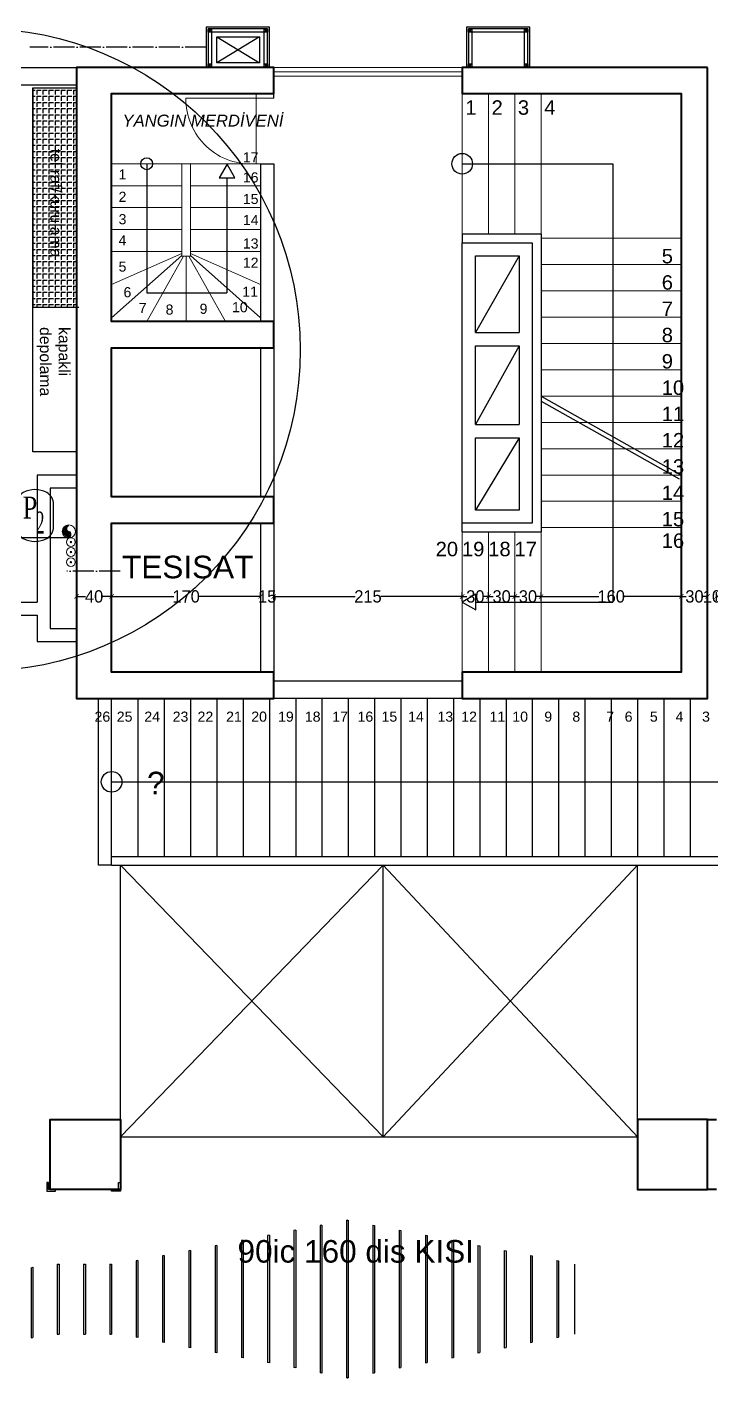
# Model space of a CAD drawing. Header units: millimetres. Extents: x 11848 to 21447, y 11375 to 20030.
# Drawn here: x 16114 to 16895, y 17493 to 19034 of the extents above; entities that cross this region are included whole.
import ezdxf

# ---------------------------------------------------------------- set-up
doc = ezdxf.new("R2010")
doc.units = ezdxf.units.MM
doc.linetypes.add('ACAD_ISO04W100', pattern=[30, 24, -3, 0, -3])
for name, color, linetype in [('-0', 7, 'Continuous'), ('-PISSU KOLON', 2, 'Continuous'), ('03SOGUKSU', 1, 'Continuous'), ('CZM YAZI', 40, 'Continuous'), ('CZM ÖLÇÜ', 142, 'Continuous'), ('endustriyel', 251, 'Continuous'), ('mobilya', 251, 'Continuous')]:
    doc.layers.add(name, color=color, linetype=linetype)
for name, color, linetype, lineweight in [('CZM DUVAR', 32, 'Continuous', 30), ('DUVAR', 74, 'Continuous', 30), ('GZ KOLON', 10, 'Continuous', 40), ('ISLAK', 150, 'Continuous', 30), ('KAPI-PENCERE', 140, 'Continuous', 18), ('SAFT', 2, 'Continuous', 30), ('Soğuk su', 4, 'ACAD_ISO04W100', 30)]:
    doc.layers.add(name, color=color, linetype=linetype, lineweight=lineweight)
doc.styles.add('CC', font='times.ttf', dxfattribs={"height": 29.823912})
doc.styles.add('dış ölçü', font='BASKVILL.TTF')
doc.styles.get("Standard").update_dxf_attribs({"font": 'arial.ttf'})
doc.dimstyles.new('dış ölçü', dxfattribs={"dimtxt": 14, "dimasz": 5, "dimexe": 5, "dimexo": 5, "dimgap": 0.09, "dimtad": 0, "dimdec": 0, "dimzin": 0, "dimdsep": 46, "dimtxsty": 'dış ölçü', "dimblk": 'ARCHTICK', "dimcen": 0, "dimadec": 0, "dimazin": 0, "dimtfac": 1, "dimtdec": 0, "dimtix": 1, "dimtofl": 0, "dimtmove": 0, "dimatfit": 3, "dimldrblk": 'ARCHTICK', "dimfxl": 5, "dimfxlon": 1, "dimtolj": 1, "dimtzin": 0, "dimarcsym": 0})

# ---------------------------------------------------------------- blocks, each defined once
blk = doc.blocks.new('_ArchTick')
at = {"color": 0, "linetype": 'ByBlock', "const_width": 0.15}
blk.add_lwpolyline([(-0.5, -0.5), (0.5, 0.5)], dxfattribs=at)
blk = doc.blocks.new('*D439')
at = {"layer": 'CZM ÖLÇÜ', "color": 0, "lineweight": -2, "transparency": 16777216}
for p, q in [((16170.2, 18384.9), (16170.2, 18389.9)), ((16170.2, 18384.9), (16180.5, 18384.9)), ((16210.2, 18384.9), (16199.9, 18384.9)), ((16210.2, 18384.9), (16210.2, 18389.9))]:
    blk.add_line(p, q, dxfattribs=at)
at = {"layer": 'Defpoints', "color": 0, "transparency": 16777216}
for p in [(16170.2, 18384.9), (16210.2, 18384.9), (16210.2, 18383.5)]:
    blk.add_point(p, dxfattribs=at)
at = {"layer": 'CZM ÖLÇÜ', "color": 0, "lineweight": -2, "transparency": 16777216, "xscale": 5, "yscale": 5, "zscale": 5, "rotation": 180}
blk.add_blockref('_ArchTick', (16170.2, 18384.9), dxfattribs=at)
at = {"layer": 'CZM ÖLÇÜ', "color": 0, "lineweight": -2, "transparency": 16777216, "xscale": 5, "yscale": 5, "zscale": 5}
blk.add_blockref('_ArchTick', (16210.2, 18384.9), dxfattribs=at)
at = {"layer": 'CZM ÖLÇÜ', "color": 0, "transparency": 16777216, "insert": (16190.2, 18384.9), "char_height": 14, "attachment_point": 5, "style": 'dış ölçü'}
blk.add_mtext('\\A1;40', dxfattribs=at)
blk = doc.blocks.new('*D440')
at = {"layer": 'CZM ÖLÇÜ', "color": 0, "lineweight": -2, "transparency": 16777216}
for p, q in [((16210.2, 18384.9), (16210.2, 18389.9)), ((16210.2, 18384.9), (16281.1, 18384.9)), ((16380.2, 18384.9), (16309.3, 18384.9)), ((16380.2, 18384.9), (16380.2, 18389.9))]:
    blk.add_line(p, q, dxfattribs=at)
at = {"layer": 'Defpoints', "color": 0, "transparency": 16777216}
for p in [(16380.2, 18384.9), (16210.2, 18383.5), (16380.2, 18383.5)]:
    blk.add_point(p, dxfattribs=at)
at = {"layer": 'CZM ÖLÇÜ', "color": 0, "lineweight": -2, "transparency": 16777216, "xscale": 5, "yscale": 5, "zscale": 5, "rotation": 180}
blk.add_blockref('_ArchTick', (16210.2, 18384.9), dxfattribs=at)
at = {"layer": 'CZM ÖLÇÜ', "color": 0, "lineweight": -2, "transparency": 16777216, "xscale": 5, "yscale": 5, "zscale": 5}
blk.add_blockref('_ArchTick', (16380.2, 18384.9), dxfattribs=at)
at = {"layer": 'CZM ÖLÇÜ', "color": 0, "transparency": 16777216, "insert": (16295.2, 18384.9), "char_height": 14, "attachment_point": 5, "style": 'dış ölçü'}
blk.add_mtext('\\A1;170', dxfattribs=at)
blk = doc.blocks.new('*D441')
at = {"layer": 'CZM ÖLÇÜ', "color": 0, "lineweight": -2, "transparency": 16777216}
for p, q in [((16380.2, 18384.9), (16375.2, 18384.9)), ((16380.2, 18384.9), (16380.2, 18389.9)), ((16395.2, 18381.2), (16395.2, 18389.9)), ((16395.2, 18384.9), (16400.2, 18384.9))]:
    blk.add_line(p, q, dxfattribs=at)
at = {"layer": 'Defpoints', "color": 0, "transparency": 16777216}
for p in [(16395.2, 18384.9), (16380.2, 18383.5), (16395.2, 18376.2)]:
    blk.add_point(p, dxfattribs=at)
at = {"layer": 'CZM ÖLÇÜ', "color": 0, "lineweight": -2, "transparency": 16777216, "xscale": 5, "yscale": 5, "zscale": 5}
blk.add_blockref('_ArchTick', (16380.2, 18384.9), dxfattribs=at)
at = {"layer": 'CZM ÖLÇÜ', "color": 0, "lineweight": -2, "transparency": 16777216, "xscale": 5, "yscale": 5, "zscale": 5, "rotation": 180}
blk.add_blockref('_ArchTick', (16395.2, 18384.9), dxfattribs=at)
at = {"layer": 'CZM ÖLÇÜ', "color": 0, "transparency": 16777216, "insert": (16387.7, 18384.9), "char_height": 14, "attachment_point": 5, "style": 'dış ölçü'}
blk.add_mtext('\\A1;15', dxfattribs=at)
blk = doc.blocks.new('*D442')
at = {"layer": 'CZM ÖLÇÜ', "color": 0, "lineweight": -2, "transparency": 16777216}
for p, q in [((16395.2, 18381.2), (16395.2, 18389.9)), ((16395.2, 18384.9), (16488, 18384.9)), ((16610.2, 18384.9), (16517.4, 18384.9)), ((16610.2, 18379.9), (16610.2, 18389.9))]:
    blk.add_line(p, q, dxfattribs=at)
at = {"layer": 'Defpoints', "color": 0, "transparency": 16777216}
for p in [(16610.2, 18384.9), (16395.2, 18376.2), (16610.2, 18364.3)]:
    blk.add_point(p, dxfattribs=at)
at = {"layer": 'CZM ÖLÇÜ', "color": 0, "lineweight": -2, "transparency": 16777216, "xscale": 5, "yscale": 5, "zscale": 5, "rotation": 180}
blk.add_blockref('_ArchTick', (16395.2, 18384.9), dxfattribs=at)
at = {"layer": 'CZM ÖLÇÜ', "color": 0, "lineweight": -2, "transparency": 16777216, "xscale": 5, "yscale": 5, "zscale": 5}
blk.add_blockref('_ArchTick', (16610.2, 18384.9), dxfattribs=at)
at = {"layer": 'CZM ÖLÇÜ', "color": 0, "transparency": 16777216, "insert": (16502.7, 18384.9), "char_height": 14, "attachment_point": 5, "style": 'dış ölçü'}
blk.add_mtext('\\A1;215', dxfattribs=at)
blk = doc.blocks.new('*D443')
at = {"layer": 'CZM ÖLÇÜ', "color": 0, "lineweight": -2, "transparency": 16777216}
for p, q in [((16610.2, 18379.9), (16610.2, 18389.9)), ((16610.2, 18384.9), (16615.6, 18384.9)), ((16640.2, 18384.9), (16634.8, 18384.9)), ((16640.2, 18379.9), (16640.2, 18389.9))]:
    blk.add_line(p, q, dxfattribs=at)
at = {"layer": 'Defpoints', "color": 0, "transparency": 16777216}
for p in [(16640.2, 18384.9), (16610.2, 18364.3), (16640.2, 18361.5)]:
    blk.add_point(p, dxfattribs=at)
at = {"layer": 'CZM ÖLÇÜ', "color": 0, "lineweight": -2, "transparency": 16777216, "xscale": 5, "yscale": 5, "zscale": 5, "rotation": 180}
blk.add_blockref('_ArchTick', (16610.2, 18384.9), dxfattribs=at)
at = {"layer": 'CZM ÖLÇÜ', "color": 0, "lineweight": -2, "transparency": 16777216, "xscale": 5, "yscale": 5, "zscale": 5}
blk.add_blockref('_ArchTick', (16640.2, 18384.9), dxfattribs=at)
at = {"layer": 'CZM ÖLÇÜ', "color": 0, "transparency": 16777216, "insert": (16625.2, 18384.9), "char_height": 14, "attachment_point": 5, "style": 'dış ölçü'}
blk.add_mtext('\\A1;30', dxfattribs=at)
blk = doc.blocks.new('*D444')
at = {"layer": 'CZM ÖLÇÜ', "color": 0, "lineweight": -2, "transparency": 16777216}
for p, q in [((16640.2, 18379.9), (16640.2, 18389.9)), ((16640.2, 18384.9), (16645.6, 18384.9)), ((16670.2, 18384.9), (16664.8, 18384.9)), ((16670.2, 18379.9), (16670.2, 18389.9))]:
    blk.add_line(p, q, dxfattribs=at)
at = {"layer": 'Defpoints', "color": 0, "transparency": 16777216}
for p in [(16670.2, 18384.9), (16640.2, 18361.5), (16670.2, 18353.2)]:
    blk.add_point(p, dxfattribs=at)
at = {"layer": 'CZM ÖLÇÜ', "color": 0, "lineweight": -2, "transparency": 16777216, "xscale": 5, "yscale": 5, "zscale": 5, "rotation": 180}
blk.add_blockref('_ArchTick', (16640.2, 18384.9), dxfattribs=at)
at = {"layer": 'CZM ÖLÇÜ', "color": 0, "lineweight": -2, "transparency": 16777216, "xscale": 5, "yscale": 5, "zscale": 5}
blk.add_blockref('_ArchTick', (16670.2, 18384.9), dxfattribs=at)
at = {"layer": 'CZM ÖLÇÜ', "color": 0, "transparency": 16777216, "insert": (16655.2, 18384.9), "char_height": 14, "attachment_point": 5, "style": 'dış ölçü'}
blk.add_mtext('\\A1;30', dxfattribs=at)
blk = doc.blocks.new('*D445')
at = {"layer": 'CZM ÖLÇÜ', "color": 0, "lineweight": -2, "transparency": 16777216}
for p, q in [((16670.2, 18379.9), (16670.2, 18389.9)), ((16670.2, 18384.9), (16675.6, 18384.9)), ((16700.2, 18384.9), (16694.8, 18384.9)), ((16700.2, 18379.9), (16700.2, 18389.9))]:
    blk.add_line(p, q, dxfattribs=at)
at = {"layer": 'Defpoints', "color": 0, "transparency": 16777216}
for p in [(16700.2, 18384.9), (16670.2, 18353.2), (16700.2, 18350)]:
    blk.add_point(p, dxfattribs=at)
at = {"layer": 'CZM ÖLÇÜ', "color": 0, "lineweight": -2, "transparency": 16777216, "xscale": 5, "yscale": 5, "zscale": 5, "rotation": 180}
blk.add_blockref('_ArchTick', (16670.2, 18384.9), dxfattribs=at)
at = {"layer": 'CZM ÖLÇÜ', "color": 0, "lineweight": -2, "transparency": 16777216, "xscale": 5, "yscale": 5, "zscale": 5}
blk.add_blockref('_ArchTick', (16700.2, 18384.9), dxfattribs=at)
at = {"layer": 'CZM ÖLÇÜ', "color": 0, "transparency": 16777216, "insert": (16685.2, 18384.9), "char_height": 14, "attachment_point": 5, "style": 'dış ölçü'}
blk.add_mtext('\\A1;30', dxfattribs=at)
blk = doc.blocks.new('*D446')
at = {"layer": 'CZM ÖLÇÜ', "color": 0, "lineweight": -2, "transparency": 16777216}
for p, q in [((16700.2, 18379.9), (16700.2, 18389.9)), ((16700.2, 18384.9), (16766.1, 18384.9)), ((16860.2, 18384.9), (16794.3, 18384.9)), ((16860.2, 18379.9), (16860.2, 18389.9))]:
    blk.add_line(p, q, dxfattribs=at)
at = {"layer": 'Defpoints', "color": 0, "transparency": 16777216}
for p in [(16860.2, 18384.9), (16700.2, 18350), (16860.2, 18348.2)]:
    blk.add_point(p, dxfattribs=at)
at = {"layer": 'CZM ÖLÇÜ', "color": 0, "lineweight": -2, "transparency": 16777216, "xscale": 5, "yscale": 5, "zscale": 5, "rotation": 180}
blk.add_blockref('_ArchTick', (16700.2, 18384.9), dxfattribs=at)
at = {"layer": 'CZM ÖLÇÜ', "color": 0, "lineweight": -2, "transparency": 16777216, "xscale": 5, "yscale": 5, "zscale": 5}
blk.add_blockref('_ArchTick', (16860.2, 18384.9), dxfattribs=at)
at = {"layer": 'CZM ÖLÇÜ', "color": 0, "transparency": 16777216, "insert": (16780.2, 18384.9), "char_height": 14, "attachment_point": 5, "style": 'dış ölçü'}
blk.add_mtext('\\A1;160', dxfattribs=at)
blk = doc.blocks.new('*D447')
at = {"layer": 'CZM ÖLÇÜ', "color": 0, "lineweight": -2, "transparency": 16777216}
for p, q in [((16860.2, 18379.9), (16860.2, 18389.9)), ((16860.2, 18384.9), (16865.6, 18384.9)), ((16890.2, 18384.9), (16884.8, 18384.9)), ((16890.2, 18379.9), (16890.2, 18389.9))]:
    blk.add_line(p, q, dxfattribs=at)
at = {"layer": 'Defpoints', "color": 0, "transparency": 16777216}
for p in [(16890.2, 18384.9), (16860.2, 18348.2), (16890.2, 18351.4)]:
    blk.add_point(p, dxfattribs=at)
at = {"layer": 'CZM ÖLÇÜ', "color": 0, "lineweight": -2, "transparency": 16777216, "xscale": 5, "yscale": 5, "zscale": 5, "rotation": 180}
blk.add_blockref('_ArchTick', (16860.2, 18384.9), dxfattribs=at)
at = {"layer": 'CZM ÖLÇÜ', "color": 0, "lineweight": -2, "transparency": 16777216, "xscale": 5, "yscale": 5, "zscale": 5}
blk.add_blockref('_ArchTick', (16890.2, 18384.9), dxfattribs=at)
at = {"layer": 'CZM ÖLÇÜ', "color": 0, "transparency": 16777216, "insert": (16875.2, 18384.9), "char_height": 14, "attachment_point": 5, "style": 'dış ölçü'}
blk.add_mtext('\\A1;30', dxfattribs=at)
blk = doc.blocks.new('*D448')
at = {"layer": 'CZM ÖLÇÜ', "color": 0, "lineweight": -2, "transparency": 16777216}
for p, q in [((16890.2, 18384.9), (16885.2, 18384.9)), ((16890.2, 18379.9), (16890.2, 18389.9)), ((16900.2, 18379.9), (16900.2, 18389.9)), ((16900.2, 18384.9), (16905.2, 18384.9))]:
    blk.add_line(p, q, dxfattribs=at)
at = {"layer": 'Defpoints', "color": 0, "transparency": 16777216}
for p in [(16900.2, 18384.9), (16890.2, 18351.4), (16900.2, 18348.5)]:
    blk.add_point(p, dxfattribs=at)
at = {"layer": 'CZM ÖLÇÜ', "color": 0, "lineweight": -2, "transparency": 16777216, "xscale": 5, "yscale": 5, "zscale": 5}
blk.add_blockref('_ArchTick', (16890.2, 18384.9), dxfattribs=at)
at = {"layer": 'CZM ÖLÇÜ', "color": 0, "lineweight": -2, "transparency": 16777216, "xscale": 5, "yscale": 5, "zscale": 5, "rotation": 180}
blk.add_blockref('_ArchTick', (16900.2, 18384.9), dxfattribs=at)
at = {"layer": 'CZM ÖLÇÜ', "color": 0, "transparency": 16777216, "insert": (16895.2, 18384.9), "char_height": 14, "attachment_point": 5, "style": 'dış ölçü'}
blk.add_mtext('\\A1;10', dxfattribs=at)

msp = doc.modelspace()

# ---------------------------------------------------------------- hatches: boundary and pattern name
at = {"layer": 'endustriyel'}
h = msp.add_hatch(dxfattribs=at)
h.set_pattern_fill('ANGLE', color=256, angle=-90)
h.set_pattern_definition([(270, (10131.5635, 55382.1805), (6.985, -1e-15), [5.08, -1.905]), (360, (10131.5635, 55382.1805), (2e-15, 6.985), [5.08, -1.905])])
h.paths.add_polyline_path([(16170.218, 18715.068), (16170.218, 18965.068), (16120.218, 18965.068), (16120.218, 18715.068)])

# ---------------------------------------------------------------- linework, layer by layer
at = {"layer": '-0', "color": 2, "elevation": 0.005}
msp.add_lwpolyline([(16144.024, 18490.119, 0.27418884), (16136.158, 18503.385, 0.2555276), (16109.393, 18503.385, 0.27418884), (16101.526, 18490.119), (16101.526, 18464.449, 0.27418884), (16109.393, 18451.183, 0.2555276), (16136.158, 18451.183, 0.27418884), (16144.024, 18464.449)], format="xyb", close=True, dxfattribs=at)
at = {"layer": '-PISSU KOLON', "color": 1, "lineweight": 0}
for p, q in [((16154.891, 18459.129), (16159.127, 18463.401)), ((16154.894, 18458.866), (16159.026, 18463.033)), ((16154.899, 18459.404), (16159.322, 18463.863)), ((16154.907, 18458.613), (16158.974, 18462.713)), ((16154.921, 18459.692), (16160.711, 18465.531)), ((16154.929, 18458.369), (16158.953, 18462.426)), ((16154.957, 18459.994), (16160.409, 18465.492)), ((16154.959, 18458.133), (16158.955, 18462.162)), ((16154.996, 18457.904), (16158.975, 18461.916)), ((16155.011, 18460.316), (16160.088, 18465.435)), ((16155.041, 18457.683), (16159.011, 18461.686)), ((16155.088, 18460.659), (16159.745, 18465.355)), ((16155.092, 18457.468), (16159.06, 18461.469)), ((16155.149, 18457.259), (16159.121, 18461.264)), ((16155.194, 18461.033), (16159.373, 18465.246)), ((16155.341, 18461.447), (16158.96, 18465.096)), ((16155.552, 18461.926), (16158.482, 18464.881)), ((16155.892, 18462.535), (16157.877, 18464.536)), ((16160.774, 18465.327), (16160.999, 18465.554)), ((16161.234, 18465.525), (16161.273, 18465.565)), ((16155.211, 18457.056), (16159.191, 18461.069)), ((16155.279, 18456.858), (16159.272, 18460.884)), ((16155.352, 18456.666), (16159.361, 18460.707)), ((16155.431, 18456.478), (16159.458, 18460.539)), ((16155.514, 18456.295), (16159.564, 18460.379)), ((16155.601, 18456.117), (16159.677, 18460.227)), ((16155.693, 18455.944), (16159.797, 18460.082)), ((16155.789, 18455.775), (16159.925, 18459.945)), ((16155.89, 18455.61), (16160.06, 18459.815)), ((16155.994, 18455.449), (16160.203, 18459.692)), ((16156.103, 18455.292), (16160.353, 18459.577)), ((16156.216, 18455.139), (16160.51, 18459.47)), ((16156.332, 18454.991), (16160.676, 18459.37)), ((16156.453, 18454.846), (16160.849, 18459.279)), ((16156.577, 18454.705), (16161.031, 18459.196)), ((16156.705, 18454.568), (16161.223, 18459.123)), ((16156.837, 18454.435), (16161.424, 18459.059)), ((16156.973, 18454.305), (16161.621, 18458.992)), ((16157.112, 18454.18), (16161.809, 18458.915)), ((16157.256, 18454.058), (16161.988, 18458.83)), ((16157.403, 18453.94), (16162.158, 18458.735)), ((16157.554, 18453.826), (16162.321, 18458.633)), ((16157.709, 18453.716), (16162.475, 18458.522)), ((16157.868, 18453.611), (16162.623, 18458.405)), ((16158.031, 18453.509), (16162.762, 18458.279)), ((16158.199, 18453.411), (16162.895, 18458.147)), ((16158.37, 18453.318), (16163.02, 18458.007)), ((16158.546, 18453.229), (16163.138, 18457.859)), ((16158.727, 18453.145), (16163.248, 18457.704)), ((16158.912, 18453.065), (16163.351, 18457.541)), ((16159.102, 18452.99), (16163.445, 18457.37)), ((16159.297, 18452.921), (16163.531, 18457.19)), ((16159.497, 18452.856), (16163.608, 18457.002)), ((16159.703, 18452.797), (16163.675, 18456.803)), ((16159.914, 18452.744), (16163.731, 18456.593)), ((16160.132, 18452.698), (16163.775, 18456.372)), ((16160.356, 18452.658), (16163.806, 18456.136)), ((16160.588, 18452.625), (16163.82, 18455.884)), ((16160.827, 18452.6), (16163.815, 18455.612)), ((16161.074, 18452.583), (16163.783, 18455.314)), ((16161.331, 18452.616), (16163.715, 18455.02)), ((16161.692, 18452.714), (16163.588, 18454.626)), ((16162.223, 18452.983), (16163.324, 18454.093))]:
    msp.add_line(p, q, dxfattribs=at)
at = {"layer": '-PISSU KOLON', "lineweight": 0}
for centre, radius in [((16161.386, 18459.071), 7.5), ((16163.755, 18446.985), 5), ((16163.755, 18435.603), 5), ((16163.755, 18423.981), 5)]:
    msp.add_circle(centre, radius, dxfattribs=at)
at = {"layer": '-PISSU KOLON', "color": 1, "lineweight": 0}
for centre, start, end in [((16162.34, 18462.322), 106.821263, 253.65445), ((16160.432, 18455.819), 286.821263, 73.65445)]:
    msp.add_arc(centre, 3.389, start, end, dxfattribs=at)
for p, q in [((16420.218, 17662.073), (16418.218, 17661.687)), ((16418.218, 17661.687), (16418.218, 17505.239)), ((16418.218, 17661.687), (16418.218, 17505.239)), ((16420.218, 17662.073), (16420.218, 17504.853)), ((16420.218, 17662.073), (16420.218, 17504.853)), ((16450.218, 17667.865), (16448.218, 17667.478)), ((16448.218, 17667.478), (16448.218, 17499.448)), ((16450.218, 17667.865), (16450.218, 17499.061)), ((16479.218, 17673.463), (16478.218, 17673.27)), ((16478.218, 17673.463), (16478.218, 17493.656)), ((16478.218, 17673.463), (16478.218, 17493.656)), ((16479.218, 17673.463), (16480.218, 17673.27)), ((16480.218, 17673.463), (16480.218, 17493.656)), ((16480.218, 17673.463), (16480.218, 17493.656)), ((16508.218, 17667.865), (16510.218, 17667.478)), ((16508.218, 17667.865), (16508.218, 17499.061)), ((16508.218, 17667.865), (16508.218, 17499.061)), ((16510.218, 17667.478), (16510.218, 17499.448)), ((16510.218, 17667.478), (16510.218, 17499.448)), ((16538.218, 17662.073), (16540.218, 17661.687)), ((16538.218, 17662.073), (16538.218, 17504.853)), ((16538.218, 17662.073), (16538.218, 17504.853)), ((16540.218, 17661.687), (16540.218, 17505.239)), ((16540.218, 17661.687), (16540.218, 17505.239)), ((16330.218, 17644.699), (16328.218, 17644.312)), ((16330.218, 17644.699), (16330.218, 17522.227)), ((16360.218, 17650.49), (16358.218, 17650.104)), ((16358.218, 17650.104), (16358.218, 17516.822)), ((16360.218, 17650.49), (16360.218, 17516.436)), ((16390.218, 17656.282), (16388.218, 17655.895)), ((16388.218, 17655.895), (16388.218, 17511.031)), ((16390.218, 17656.282), (16390.218, 17510.644)), ((16568.218, 17656.282), (16570.218, 17655.895)), ((16568.218, 17656.282), (16568.218, 17510.644)), ((16568.218, 17656.282), (16568.218, 17510.644)), ((16570.218, 17655.895), (16570.218, 17511.031)), ((16570.218, 17655.895), (16570.218, 17511.031)), ((16598.218, 17650.49), (16600.218, 17650.104)), ((16598.218, 17650.49), (16598.218, 17516.436)), ((16598.218, 17650.49), (16598.218, 17516.436)), ((16600.218, 17650.104), (16600.218, 17516.822)), ((16600.218, 17650.104), (16600.218, 17516.822)), ((16628.218, 17644.699), (16630.218, 17644.312)), ((16628.218, 17644.699), (16628.218, 17522.227)), ((16628.218, 17644.699), (16628.218, 17522.227)), ((16270.218, 17633.116), (16268.218, 17632.729)), ((16268.218, 17632.729), (16268.218, 17534.197)), ((16270.218, 17633.116), (16270.218, 17533.81)), ((16300.218, 17638.907), (16298.218, 17638.521)), ((16298.218, 17638.521), (16298.218, 17528.405)), ((16300.218, 17638.907), (16300.218, 17528.019)), ((16328.218, 17644.312), (16328.218, 17522.614)), ((16630.218, 17644.312), (16630.218, 17522.614)), ((16630.218, 17644.312), (16630.218, 17522.614)), ((16658.218, 17638.907), (16660.218, 17638.521)), ((16658.218, 17638.907), (16658.218, 17528.019)), ((16658.218, 17638.907), (16658.218, 17528.019)), ((16660.218, 17638.521), (16660.218, 17528.405)), ((16660.218, 17638.521), (16660.218, 17528.405)), ((16688.218, 17633.116), (16690.218, 17632.729)), ((16688.218, 17633.116), (16688.218, 17533.81)), ((16690.218, 17632.729), (16690.218, 17534.197)), ((16118.218, 17619.203), (16120.218, 17619.676)), ((16118.218, 17619.203), (16118.218, 17539.203)), ((16120.218, 17619.676), (16120.218, 17539.676)), ((16148.218, 17623.463), (16150.218, 17623.463)), ((16148.218, 17623.463), (16148.218, 17543.463)), ((16150.218, 17623.463), (16150.218, 17543.463)), ((16178.218, 17623.463), (16180.218, 17623.463)), ((16178.218, 17623.463), (16178.218, 17543.463)), ((16178.218, 17623.463), (16178.218, 17543.463)), ((16180.218, 17623.463), (16180.218, 17543.463)), ((16180.218, 17623.463), (16180.218, 17543.463)), ((16208.218, 17623.463), (16210.218, 17623.463)), ((16208.218, 17623.463), (16208.218, 17543.463)), ((16210.218, 17623.463), (16210.218, 17543.463)), ((16240.218, 17627.324), (16238.218, 17626.938)), ((16238.218, 17626.938), (16238.218, 17539.988)), ((16240.218, 17627.324), (16240.218, 17539.602)), ((16718.218, 17627.324), (16720.218, 17626.938)), ((16718.218, 17627.324), (16718.218, 17539.602)), ((16720.218, 17626.938), (16720.218, 17539.988)), ((16738.218, 17623.463), (16738.218, 17543.463)), ((16118.218, 17539.203), (16120.218, 17539.676)), ((16148.218, 17543.463), (16150.218, 17543.463)), ((16178.218, 17543.463), (16180.218, 17543.463)), ((16208.218, 17543.463), (16210.218, 17543.463)), ((16240.218, 17539.602), (16238.218, 17539.988)), ((16718.218, 17539.602), (16720.218, 17539.988)), ((16270.218, 17533.81), (16268.218, 17534.197)), ((16300.218, 17528.019), (16298.218, 17528.405)), ((16330.218, 17522.227), (16328.218, 17522.614)), ((16628.218, 17522.227), (16630.218, 17522.614)), ((16658.218, 17528.019), (16660.218, 17528.405)), ((16688.218, 17533.81), (16690.218, 17534.197)), ((16360.218, 17516.436), (16358.218, 17516.822)), ((16390.218, 17510.644), (16388.218, 17511.031)), ((16568.218, 17510.644), (16570.218, 17511.031)), ((16598.218, 17516.436), (16600.218, 17516.822)), ((16420.218, 17504.853), (16418.218, 17505.239)), ((16450.218, 17499.061), (16448.218, 17499.448)), ((16479.218, 17493.463), (16478.218, 17493.656)), ((16479.218, 17493.463), (16480.218, 17493.656)), ((16508.218, 17499.061), (16510.218, 17499.448)), ((16538.218, 17504.853), (16540.218, 17505.239))]:
    msp.add_line(p, q)
for points in [[(16138.218, 17708.463), (16138.218, 17716.463), (16136.218, 17716.463), (16136.218, 17708.463), (16136.218, 17706.463), (16146.218, 17706.463), (16146.218, 17708.463), (16138.218, 17708.463)], [(16218.218, 17708.463), (16218.218, 17716.463), (16220.218, 17716.463), (16220.218, 17708.463), (16220.218, 17706.463), (16210.218, 17706.463), (16210.218, 17708.463), (16218.218, 17708.463)]]:
    msp.add_lwpolyline(points)
msp.add_circle((16058.838, 18666.234), 366.622)
at = {"layer": '03SOGUKSU', "const_width": 1.32}
for points in [[(16163.095, 18446.985, -1), (16164.415, 18446.985, -1)], [(16163.095, 18435.603, -1), (16164.415, 18435.603, -1)], [(16163.095, 18423.981, -1), (16164.415, 18423.981, -1)]]:
    msp.add_lwpolyline(points, format="xyb", close=True, dxfattribs=at)
at = {"layer": 'CZM DUVAR'}
for p, q in [((15505.528, 18378.463), (16125.218, 18378.463)), ((15520.528, 18363.463), (16125.218, 18363.463)), ((16195.218, 18078.463), (16195.218, 18268.463)), ((16210.218, 18078.463), (16210.218, 18268.463)), ((16210.218, 18078.463), (16195.218, 18078.463))]:
    msp.add_line(p, q, dxfattribs=at)
for points in [[(16170.218, 18523.463), (16125.218, 18523.463), (16125.218, 18378.463)], [(16140.218, 18348.463), (16140.218, 18348.463), (16170.218, 18348.463), (16170.218, 18508.463), (16140.218, 18508.463), (16140.218, 18348.463)], [(16125.218, 18363.463), (16125.218, 18333.463), (16170.218, 18333.463)]]:
    msp.add_lwpolyline(points, dxfattribs=at)
at = {"layer": 'CZM ÖLÇÜ'}
for p, q in [((16395.218, 18953.463), (16395.218, 18958.463)), ((16250.218, 18878.463), (16250.218, 18731.389)), ((16341.639, 18878.463), (16341.639, 18877.534)), ((16610.218, 18878.463), (16781.912, 18878.463)), ((16781.912, 18878.463), (16781.912, 18378.463)), ((16341.639, 18862.564), (16341.639, 18731.389)), ((16250.218, 18731.389), (16341.639, 18731.389)), ((16700.218, 18613.463), (16860.218, 18523.463)), ((16700.218, 18607.726), (16857.905, 18519.027)), ((16625.652, 18378.463), (16781.912, 18378.463)), ((16210.218, 18078.463), (16210.218, 18268.463)), ((16240.218, 18268.463), (16240.218, 18088.463)), ((16270.218, 18268.463), (16270.218, 18088.463)), ((16300.218, 18268.463), (16300.218, 18088.463)), ((16330.218, 18268.463), (16330.218, 18088.463)), ((16360.218, 18268.463), (16360.218, 18088.463)), ((16390.218, 18268.463), (16390.218, 18088.463)), ((16420.218, 18268.463), (16420.218, 18088.463)), ((16450.218, 18268.463), (16450.218, 18088.463)), ((16480.218, 18268.463), (16480.218, 18088.463)), ((16510.218, 18268.463), (16510.218, 18088.463)), ((16540.218, 18268.463), (16540.218, 18088.463)), ((16570.218, 18268.463), (16570.218, 18088.463)), ((16600.218, 18268.463), (16600.218, 18088.463)), ((16630.218, 18268.463), (16630.218, 18088.463)), ((16660.218, 18268.463), (16660.218, 18088.463)), ((16690.218, 18268.463), (16690.218, 18088.463)), ((16720.218, 18268.463), (16720.218, 18088.463)), ((16750.218, 18268.463), (16750.218, 18088.463)), ((16780.218, 18268.463), (16780.218, 18088.463)), ((16810.218, 18268.463), (16810.218, 18088.463)), ((16840.218, 18268.463), (16840.218, 18088.463)), ((16870.218, 18268.463), (16870.218, 18088.463)), ((16210.218, 18173.463), (16944.783, 18173.463)), ((16210.218, 18088.463), (16960.218, 18088.463)), ((16210.218, 18078.463), (16830.218, 18078.463)), ((16220.218, 17768.463), (16220.218, 18078.463)), ((16520.218, 18078.463), (16220.218, 17768.463)), ((16220.218, 18078.463), (16520.218, 17768.463)), ((16520.218, 17768.463), (16520.218, 18078.463)), ((16810.218, 18078.463), (16520.218, 17768.463)), ((16810.218, 17768.463), (16520.218, 18078.463)), ((16810.218, 17768.463), (16810.218, 18078.463)), ((16830.218, 18078.463), (16960.218, 18078.463)), ((16220.218, 17768.463), (16810.218, 17768.463))]:
    msp.add_line(p, q, dxfattribs=at)
for points in [[(16341.907, 18877.998), (16332.996, 18862.564), (16350.818, 18862.564)], [(16610.218, 18378.463), (16625.652, 18369.552), (16625.652, 18387.374)]]:
    msp.add_lwpolyline(points, close=True, dxfattribs=at)
for centre, radius in [((16250.218, 18878.463), 6.787), ((16610.218, 18878.463), 11.787), ((16210.218, 18173.463), 11.787)]:
    msp.add_circle(centre, radius, dxfattribs=at)
at = {"layer": 'DUVAR'}
for p, q in [((16390.218, 19034.463), (16318.218, 19034.463)), ((16318.218, 19034.463), (16318.218, 18988.463)), ((16388.218, 19032.463), (16320.218, 19032.463)), ((16320.218, 19032.463), (16320.218, 18988.463)), ((16388.218, 18988.463), (16388.218, 19032.463)), ((16390.218, 18988.463), (16390.218, 19034.463)), ((16687.218, 19034.463), (16615.218, 19034.463)), ((16615.218, 19034.463), (16615.218, 18988.463)), ((16685.218, 19032.463), (16617.218, 19032.463)), ((16617.218, 19032.463), (16617.218, 18988.463)), ((16685.218, 18988.463), (16685.218, 19032.463)), ((16687.218, 18988.463), (16687.218, 19034.463)), ((14770.218, 18988.463), (16200.218, 18988.463)), ((15520.528, 18968.463), (16170.218, 18968.463)), ((16380.218, 18878.463), (16380.218, 18698.463)), ((16380.218, 18878.463), (16395.218, 18878.463)), ((16395.218, 18878.463), (16395.218, 18698.463)), ((16610.218, 18798.463), (16700.218, 18798.463)), ((16610.218, 18798.463), (16610.218, 18788.463)), ((16640.218, 18788.463), (16690.218, 18788.463)), ((16700.218, 18798.463), (16700.218, 18458.463)), ((16380.218, 18668.463), (16380.218, 18498.463)), ((16395.218, 18668.463), (16395.218, 18493.463)), ((16380.218, 18468.463), (16380.218, 18298.463)), ((16395.218, 18468.463), (16395.218, 18298.463)), ((16610.218, 18458.463), (16610.218, 18468.463)), ((16610.218, 18458.463), (16700.218, 18458.463)), ((16610.218, 18288.463), (16395.218, 18288.463)), ((16610.218, 18268.463), (16395.218, 18268.463))]:
    msp.add_line(p, q, dxfattribs=at)
at = {"layer": 'endustriyel'}
for p, q in [((16120.218, 18715.068), (16172.638, 18715.068)), ((16165.528, 18451.73), (16095.528, 18451.73))]:
    msp.add_line(p, q, dxfattribs=at)
msp.add_lwpolyline([(16170.218, 18965.068), (16170.218, 18550.068), (16120.218, 18550.068), (16120.218, 18965.068)], close=True, dxfattribs=at)
at = {"layer": 'GZ KOLON'}
for p, q in [((16890.218, 17788.463), (16900.218, 17788.463)), ((16900.218, 17708.463), (16890.218, 17708.463))]:
    msp.add_line(p, q, dxfattribs=at)
for points in [[(16395.218, 18298.463), (16210.218, 18298.463), (16210.218, 18468.463), (16395.218, 18468.463), (16395.218, 18498.463), (16210.218, 18498.463), (16210.218, 18668.463), (16395.218, 18668.463), (16395.218, 18698.463), (16210.218, 18698.463), (16210.218, 18958.463), (16395.218, 18958.463), (16395.218, 18988.463), (16170.218, 18988.463), (16170.218, 18668.463), (16170.218, 18468.463), (16170.218, 18268.463), (16395.218, 18268.463)], [(16890.218, 18988.463), (16610.218, 18988.463), (16610.218, 18958.463), (16860.218, 18958.463), (16860.218, 18298.463), (16610.218, 18298.463), (16610.218, 18268.463), (16890.218, 18268.463)], [(16220.218, 17708.463), (16140.218, 17708.463), (16140.218, 17788.463), (16220.218, 17788.463)], [(16890.218, 17788.463), (16810.218, 17788.463), (16810.218, 17708.463), (16890.218, 17708.463)]]:
    msp.add_lwpolyline(points, close=True, dxfattribs=at)
at = {"layer": 'ISLAK'}
for p, q in [((16324.218, 19032.463), (16320.218, 19028.463)), ((16320.218, 19032.463), (16324.218, 19028.463)), ((16388.218, 19032.463), (16384.218, 19028.463)), ((16384.218, 19032.463), (16388.218, 19028.463)), ((16621.218, 19032.463), (16617.218, 19028.463)), ((16617.218, 19032.463), (16621.218, 19028.463)), ((16685.218, 19032.463), (16681.218, 19028.463)), ((16681.218, 19032.463), (16685.218, 19028.463)), ((16384.218, 19028.463), (16324.218, 19028.463)), ((16324.218, 19028.463), (16324.218, 18988.463)), ((16378.752, 19023.395), (16330.322, 18993.47)), ((16330.322, 19023.395), (16378.752, 18993.47)), ((16384.218, 18988.463), (16384.218, 19028.463)), ((16681.218, 19028.463), (16621.218, 19028.463)), ((16621.218, 19028.463), (16621.218, 18988.463)), ((16681.218, 18988.463), (16681.218, 19028.463)), ((16324.218, 18992.463), (16320.218, 18988.463)), ((16320.218, 18992.463), (16324.218, 18988.463)), ((16388.218, 18992.463), (16384.218, 18988.463)), ((16384.218, 18992.463), (16388.218, 18988.463)), ((16621.218, 18992.463), (16617.218, 18988.463)), ((16617.218, 18992.463), (16621.218, 18988.463)), ((16685.218, 18992.463), (16681.218, 18988.463)), ((16681.218, 18992.463), (16685.218, 18988.463))]:
    msp.add_line(p, q, dxfattribs=at)
for points in [[(16324.218, 19028.463), (16320.218, 19028.463), (16320.218, 19032.463), (16324.218, 19032.463)], [(16388.218, 19028.463), (16384.218, 19028.463), (16384.218, 19032.463), (16388.218, 19032.463)], [(16621.218, 19028.463), (16617.218, 19028.463), (16617.218, 19032.463), (16621.218, 19032.463)], [(16685.218, 19028.463), (16681.218, 19028.463), (16681.218, 19032.463), (16685.218, 19032.463)], [(16330.322, 19023.395), (16378.752, 19023.395), (16378.752, 18993.47), (16330.322, 18993.47)], [(16324.218, 18988.463), (16320.218, 18988.463), (16320.218, 18992.463), (16324.218, 18992.463)], [(16388.218, 18988.463), (16384.218, 18988.463), (16384.218, 18992.463), (16388.218, 18992.463)], [(16621.218, 18988.463), (16617.218, 18988.463), (16617.218, 18992.463), (16621.218, 18992.463)], [(16685.218, 18988.463), (16681.218, 18988.463), (16681.218, 18992.463), (16685.218, 18992.463)]]:
    msp.add_lwpolyline(points, close=True, dxfattribs=at)
at = {"layer": 'KAPI-PENCERE'}
for p, q in [((16610.218, 18988.463), (16395.218, 18988.463)), ((16610.218, 18983.463), (16395.218, 18983.463)), ((16610.218, 18978.463), (16395.218, 18978.463)), ((16375.218, 18958.463), (16375.218, 18878.463)), ((16610.218, 18798.463), (16610.218, 18958.463)), ((16640.218, 18798.463), (16640.218, 18958.463)), ((16670.218, 18798.463), (16670.218, 18958.463)), ((16700.218, 18798.463), (16700.218, 18958.463)), ((16294.969, 18953.463), (16395.218, 18953.463)), ((16210.218, 18878.463), (16290.218, 18878.463)), ((16285.218, 18878.463), (16380.218, 18878.463)), ((16290.218, 18878.463), (16290.218, 18773.132)), ((16300.218, 18878.463), (16300.218, 18773.132)), ((16210.218, 18853.463), (16290.218, 18853.463)), ((16300.218, 18853.463), (16380.218, 18853.463)), ((16210.218, 18828.463), (16290.218, 18828.463)), ((16300.218, 18828.463), (16380.218, 18828.463)), ((16210.218, 18803.463), (16290.218, 18803.463)), ((16300.218, 18803.463), (16380.218, 18803.463)), ((16700.218, 18793.463), (16860.218, 18793.463)), ((16210.218, 18778.463), (16290.218, 18778.463)), ((16290.218, 18776.241), (16210.218, 18740.685)), ((16290.218, 18774.019), (16210.218, 18702.907)), ((16292.219, 18773.132), (16250.218, 18698.463)), ((16290.218, 18773.132), (16300.218, 18773.132)), ((16295.218, 18773.132), (16295.218, 18698.463)), ((16298.216, 18773.132), (16340.218, 18698.463)), ((16300.218, 18778.463), (16380.218, 18778.463)), ((16300.218, 18776.241), (16380.218, 18740.685)), ((16300.218, 18774.019), (16380.218, 18702.907)), ((16700.218, 18763.463), (16860.218, 18763.463)), ((16700.218, 18733.463), (16860.218, 18733.463)), ((16700.218, 18703.463), (16860.218, 18703.463)), ((16700.218, 18673.463), (16860.218, 18673.463)), ((16700.218, 18643.463), (16860.218, 18643.463)), ((16700.218, 18613.463), (16860.218, 18613.463)), ((16700.218, 18583.463), (16860.218, 18583.463)), ((16700.218, 18553.463), (16860.218, 18553.463)), ((16700.218, 18523.463), (16860.218, 18523.463)), ((16700.218, 18493.463), (16860.218, 18493.463)), ((16700.218, 18463.463), (16860.218, 18463.463)), ((16610.218, 18458.463), (16610.218, 18298.463)), ((16640.218, 18458.463), (16640.218, 18298.463)), ((16670.218, 18458.463), (16670.218, 18298.463)), ((16700.218, 18458.463), (16700.218, 18298.463))]:
    msp.add_line(p, q, dxfattribs=at)
msp.add_arc((16369.037, 18952.283), 74.078, 179.087024, 274.785764, dxfattribs=at)
at = {"layer": 'mobilya', "color": 7}
msp.add_line((16120.218, 18965.068), (16120.218, 18715.068), dxfattribs=at)
at = {"layer": 'SAFT'}
for p, q in [((16675.218, 18773.463), (16625.218, 18685.963)), ((16625.218, 18685.963), (16675.218, 18685.963)), ((16625.218, 18670.963), (16675.218, 18670.963)), ((16675.218, 18670.963), (16625.218, 18580.963)), ((16625.218, 18580.963), (16675.218, 18580.963)), ((16625.218, 18565.963), (16675.218, 18565.963)), ((16675.218, 18565.963), (16625.218, 18483.463))]:
    msp.add_line(p, q, dxfattribs=at)
msp.add_lwpolyline([(16610.218, 18788.463), (16690.218, 18788.463), (16690.218, 18468.463), (16610.218, 18468.463)], close=True, dxfattribs=at)
for points in [[(16625.218, 18685.963), (16625.218, 18773.463), (16675.218, 18773.463), (16675.218, 18685.963)], [(16625.218, 18580.963), (16625.218, 18670.963)], [(16675.218, 18670.963), (16675.218, 18580.963)], [(16675.218, 18565.963), (16675.218, 18483.463), (16625.218, 18483.463), (16625.218, 18565.963)]]:
    msp.add_lwpolyline(points, dxfattribs=at)
at = {"layer": 'Soğuk su'}
for p, q in [((16318.218, 19011.463), (16117.067, 19011.463)), ((16220.066, 18413.786), (16159.131, 18413.786))]:
    msp.add_line(p, q, dxfattribs=at)

# ---------------------------------------------------------------- texts
at = {"layer": '-0', "color": 2, "style": 'CC'}
for s, width, p in [('P', 0.8, (16108.67, 18473.837, 0.005)), ('2', 0.518145, (16123.777, 18456.729, 0.005))]:
    msp.add_text(s, height=25, dxfattribs=dict(at, width=width)).set_placement(p)
at = {"layer": 'CZM YAZI', "attachment_point": 1}
for s, width, insert, char_height in [('{\\fArial|b0|i0|c162|p34;1}', 58.8372, (16613.755, 18950.869), 16.47286), ('{\\fArial|b0|i0|c162|p34;2}', 58.8372, (16643.755, 18950.869), 16.47286), ('{\\fArial|b0|i0|c162|p34;3}', 58.8372, (16673.755, 18950.869), 16.47286), ('{\\fArial|b0|i0|c162|p34;4}', 58.8372, (16703.755, 18950.869), 16.47286), ('{\\fArial|b0|i1|c162|p34;YANGIN MERDİVENİ}', 189.93276, (16222.599, 18934.519), 13.60158), ('{\\fArial|b0|i0|c162|p34;17}', 58.8372, (16359.892, 18891.55), 11.531), ('{\\fArial|b0|i0|c162|p34;1}', 58.8372, (16218.143, 18872.106), 11.531), ('{\\fArial|b0|i0|c162|p34;16}', 58.8372, (16359.892, 18868.721), 11.531), ('{\\fArial|b0|i0|c162|p34;2}', 58.8372, (16218.143, 18846.574), 11.531), ('{\\fArial|b0|i0|c162|p34;15}', 58.8372, (16359.892, 18844.091), 11.531), ('{\\fArial|b0|i0|c162|p34;3}', 58.8372, (16218.143, 18821.043), 11.531), ('{\\fArial|b0|i0|c162|p34;14}', 58.8372, (16359.892, 18820.061), 11.531), ('{\\fArial|b0|i0|c162|p34;4}', 58.8372, (16218.143, 18797.013), 11.531), ('{\\fArial|b0|i0|c162|p34;13}', 58.8372, (16359.892, 18793.329), 11.531), ('{\\fArial|b0|i0|c162|p34;12}', 58.8372, (16359.892, 18771.402), 11.531), ('{\\fArial|b0|i0|c162|p34;5}', 58.8372, (16837.889, 18781.35), 16.47286), ('{\\fArial|b0|i0|c162|p34;5}', 58.8372, (16218.143, 18766.976), 11.531), ('{\\fArial|b0|i0|c162|p34;6}', 58.8372, (16837.889, 18751.35), 16.47286), ('{\\fArial|b0|i0|c162|p34;6}', 58.8372, (16223.733, 18737.76), 11.531), ('{\\fArial|b0|i0|c162|p34;11}', 58.8372, (16359.262, 18738.326), 11.531), ('{\\fArial|b0|i0|c162|p34;7}', 58.8372, (16241.166, 18719.738), 11.531), ('{\\fArial|b0|i0|c162|p34;8}', 58.8372, (16271.825, 18717.936), 11.531), ('{\\fArial|b0|i0|c162|p34;9}', 58.8372, (16310.598, 18718.837), 11.531), ('{\\fArial|b0|i0|c162|p34;10}', 58.8372, (16347.568, 18720.639), 11.531), ('{\\fArial|b0|i0|c162|p34;7}', 58.8372, (16837.889, 18721.35), 16.47286), ('{\\fArial|b0|i0|c162|p34;8}', 58.8372, (16837.889, 18691.35), 16.47286), ('{\\fArial|b0|i0|c162|p34;9}', 58.8372, (16837.889, 18661.35), 16.47286), ('{\\fArial|b0|i0|c162|p34;10}', 58.8372, (16837.889, 18631.35), 16.47286), ('{\\fArial|b0|i0|c162|p34;11}', 58.8372, (16837.889, 18601.35), 16.47286), ('{\\fArial|b0|i0|c162|p34;12}', 58.8372, (16837.889, 18571.35), 16.47286), ('{\\fArial|b0|i0|c162|p34;13}', 58.8372, (16837.889, 18541.35), 16.47286), ('{\\fArial|b0|i0|c162|p34;14}', 58.8372, (16837.889, 18511.35), 16.47286), ('{\\fArial|b0|i0|c162|p34;15}', 58.8372, (16837.889, 18481.35), 16.47286), ('{\\fArial|b0|i0|c162|p34;20}', 58.8372, (16579.917, 18447.262), 16.47286), ('{\\fArial|b0|i0|c162|p34;19}', 58.8372, (16609.917, 18447.262), 16.47286), ('{\\fArial|b0|i0|c162|p34;18}', 58.8372, (16639.917, 18447.262), 16.47286), ('{\\fArial|b0|i0|c162|p34;17}', 58.8372, (16669.917, 18447.262), 16.47286), ('{\\fArial|b0|i0|c162|p34;16}', 58.8372, (16837.889, 18456.847), 16.47286), ('TESISAT', 58.8372, (16222.108, 18431.385), 25.7388), ('{\\fArial|b0|i0|c162|p34;26}', 58.8372, (16190.691, 18253.591), 11.531), ('{\\fArial|b0|i0|c162|p34;25}', 58.8372, (16216.088, 18253.591), 11.531), ('{\\fArial|b0|i0|c162|p34;24}', 58.8372, (16247.497, 18253.591), 11.531), ('{\\fArial|b0|i0|c162|p34;23}', 58.8372, (16279.869, 18253.591), 11.531), ('{\\fArial|b0|i0|c162|p34;22}', 58.8372, (16308.211, 18253.591), 11.531), ('{\\fArial|b0|i0|c162|p34;21}', 58.8372, (16340.838, 18253.591), 11.531), ('{\\fArial|b0|i0|c162|p34;20}', 58.8372, (16369.525, 18253.591), 11.531), ('{\\fArial|b0|i0|c162|p34;19}', 58.8372, (16400.087, 18253.591), 11.531), ('{\\fArial|b0|i0|c162|p34;18}', 58.8372, (16430.693, 18253.591), 11.531), ('{\\fArial|b0|i0|c162|p34;17}', 58.8372, (16461.957, 18253.591), 11.531), ('{\\fArial|b0|i0|c162|p34;16}', 58.8372, (16490.804, 18253.591), 11.531), ('{\\fArial|b0|i0|c162|p34;15}', 58.8372, (16518.146, 18253.591), 11.531), ('{\\fArial|b0|i0|c162|p34;14}', 58.8372, (16548.465, 18253.591), 11.531), ('{\\fArial|b0|i0|c162|p34;13}', 58.8372, (16582.004, 18253.591), 11.531), ('{\\fArial|b0|i0|c162|p34;12}', 58.8372, (16609.162, 18253.591), 11.531), ('{\\fArial|b0|i0|c162|p34;11}', 58.8372, (16641.427, 18253.591), 11.531), ('{\\fArial|b0|i0|c162|p34;10}', 58.8372, (16667.414, 18253.591), 11.531), ('{\\fArial|b0|i0|c162|p34;9}', 58.8372, (16703.894, 18253.591), 11.531), ('{\\fArial|b0|i0|c162|p34;8}', 58.8372, (16735.892, 18253.591), 11.531), ('{\\fArial|b0|i0|c162|p34;7}', 58.8372, (16774.579, 18253.591), 11.531), ('{\\fArial|b0|i0|c162|p34;6}', 58.8372, (16795.579, 18253.591), 11.531), ('{\\fArial|b0|i0|c162|p34;5}', 58.8372, (16824.377, 18253.591), 11.531), ('{\\fArial|b0|i0|c162|p34;4}', 58.8372, (16853.641, 18253.591), 11.531), ('{\\fArial|b0|i0|c162|p34;3}', 58.8372, (16883.906, 18253.591), 11.531), ('?', 58.8372, (16250.57, 18184.967), 25.739), ('90ic 160 dis KISI', 434.1662, (16353.871, 17650.787), 25.73885)]:
    msp.add_mtext_dynamic_manual_height_columns(s, width=width, gutter_width=1, heights=[0], dxfattribs=dict(at, insert=insert, char_height=char_height))
at = {"layer": 'CZM YAZI', "char_height": 12.86942, "attachment_point": 1, "rotation": 270}
for s, width, insert in [('tel raf/kurulama', 144.88475, (16153.276, 18895.598)), ('kapakli depolama', 58.8372, (16162.699, 18692.193))]:
    msp.add_mtext_dynamic_manual_height_columns(s, width=width, gutter_width=1, heights=[0], dxfattribs=dict(at, insert=insert))

# ---------------------------------------------------------------- dimensions: what is measured, and where the dimension line sits
at = {"layer": 'CZM ÖLÇÜ'}
for base, p1, p2, picture, middle in [((16210.218, 18384.939), (16170.218, 18384.939), (16210.218, 18383.463), '*D439', (16190.218, 18384.939)), ((16380.218, 18384.939), (16210.218, 18383.463), (16380.218, 18383.463), '*D440', (16295.218, 18384.939)), ((16395.218, 18384.939), (16380.218, 18383.463), (16395.218, 18376.237), '*D441', (16387.718, 18384.939)), ((16610.218, 18384.939), (16395.218, 18376.237), (16610.218, 18364.282), '*D442', (16502.718, 18384.939)), ((16640.218, 18384.939), (16610.218, 18364.282), (16640.218, 18361.523), '*D443', (16625.218, 18384.939)), ((16670.218, 18384.939), (16640.218, 18361.523), (16670.218, 18353.245), '*D444', (16655.218, 18384.939)), ((16700.218, 18384.939), (16670.218, 18353.245), (16700.218, 18350.026), '*D445', (16685.218, 18384.939)), ((16860.218, 18384.939), (16700.218, 18350.026), (16860.218, 18348.187), '*D446', (16780.218, 18384.939)), ((16890.218, 18384.939), (16860.218, 18348.187), (16890.218, 18351.406), '*D447', (16875.218, 18384.939)), ((16900.218, 18384.939), (16890.218, 18351.406), (16900.218, 18348.463), '*D448', (16895.218, 18384.939))]:
    dim = msp.add_linear_dim(base=base, p1=p1, p2=p2, angle=180, dimstyle='dış ölçü', override={"dimtmove": 1}, dxfattribs=at)
    dim.commit()
    dim.dimension.update_dxf_attribs({"geometry": picture, "text_midpoint": middle})

doc.saveas('drawing.dxf')
